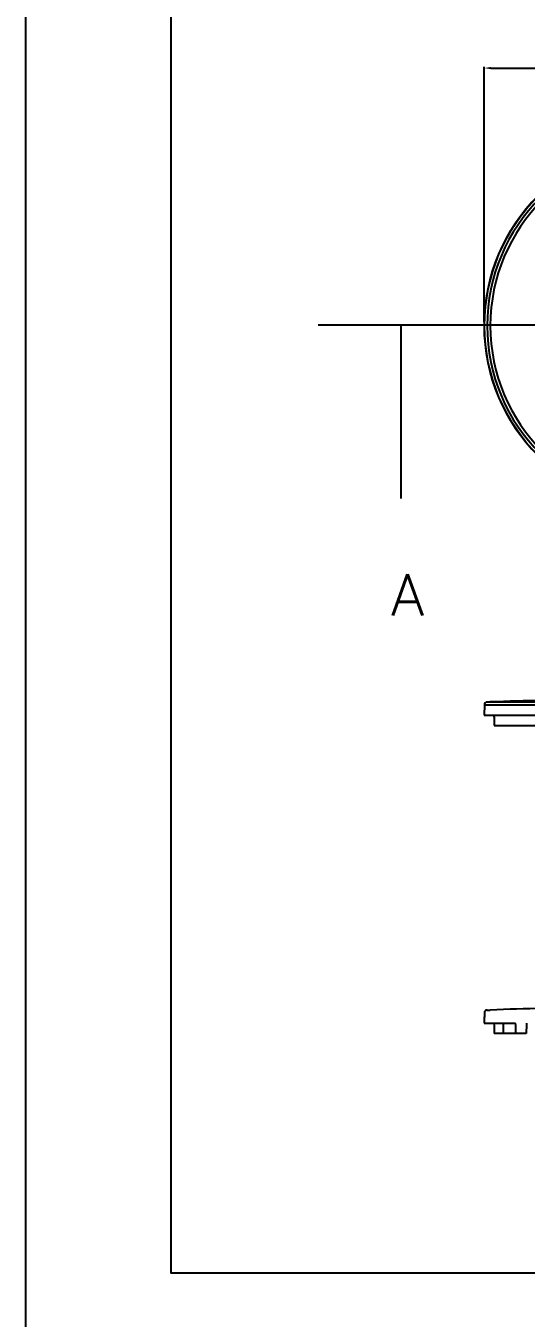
# Model space of a CAD drawing. Header units: inches. Extents: x 67 to 1213, y 469 to 1118.
# Drawn here: x 552.7 to 624.9, y 770.4 to 957.1 of the extents above; entities that cross this region are included whole.
import ezdxf
from ezdxf.lldxf.tags import DXFTag

# ---------------------------------------------------------------- set-up
doc = ezdxf.new("R2010")
doc.units = ezdxf.units.IN
doc.header["$MEASUREMENT"] = 0
doc.layers.add('256', color=7, linetype='Continuous', true_color=0xffffff)
doc.styles.add('blockfont', font='simplex.shx', dxfattribs={"bigfont": 'bigfont'})
doc.styles.get("Standard").update_dxf_attribs({"font": '', "height": 4})
doc.styles.get('Standard').set_extended_font_data('SimSun')
tags = doc.linetypes.add('PHANTOM', pattern=[2.5, 1.25, -0.25, 0.25, -0.25, 0.25, -0.25]).pattern_tags.tags
tags[14:15] = [DXFTag(74, 4), DXFTag(75, 0), DXFTag(340, '0'), DXFTag(46, 0.0), DXFTag(50, 0.0), DXFTag(44, 0.0), DXFTag(45, 0.0)]
tags[12:13] = [DXFTag(74, 4), DXFTag(75, 0), DXFTag(340, '0'), DXFTag(46, 0.0), DXFTag(50, 0.0), DXFTag(44, 0.0), DXFTag(45, 0.0)]
tags[10:11] = [DXFTag(74, 4), DXFTag(75, 0), DXFTag(340, '0'), DXFTag(46, 0.0), DXFTag(50, 0.0), DXFTag(44, 0.0), DXFTag(45, 0.0)]
tags[8:9] = [DXFTag(74, 4), DXFTag(75, 0), DXFTag(340, '0'), DXFTag(46, 0.0), DXFTag(50, 0.0), DXFTag(44, 0.0), DXFTag(45, 0.0)]
tags[6:7] = [DXFTag(74, 4), DXFTag(75, 0), DXFTag(340, '0'), DXFTag(46, 0.0), DXFTag(50, 0.0), DXFTag(44, 0.0), DXFTag(45, 0.0)]
tags[4:5] = [DXFTag(74, 4), DXFTag(75, 0), DXFTag(340, '0'), DXFTag(46, 0.0), DXFTag(50, 0.0), DXFTag(44, 0.0), DXFTag(45, 0.0)]
doc.dimstyles.get("Standard").update_dxf_attribs({"dimtxt": 0.18, "dimasz": 0.18, "dimexe": 0.18, "dimexo": 0.0625, "dimgap": 0.09, "dimtad": 0, "dimtih": 1, "dimtoh": 1, "dimdec": 4, "dimzin": 0, "dimdsep": 46, "dimtxsty": 'Standard', "dimcen": 0.09, "dimadec": 0, "dimazin": 0, "dimtfac": 1, "dimtdec": 4, "dimtofl": 0, "dimtmove": 0, "dimatfit": 3, "dimfxl": 0, "dimtolj": 1, "dimtzin": 0, "dimarcsym": 0})

# ---------------------------------------------------------------- blocks, each defined once
blk = doc.blocks.new('*D38')
at = {"color": 0, "lineweight": -2}
for p, q in [((618.87, 914.3), (618.87, 951.19)), ((619.87, 951.01), (666.06, 951.01)), ((728.92, 951.01), (682.73, 951.01)), ((729.92, 914.35), (729.92, 951.19))]:
    blk.add_line(p, q, dxfattribs=at)
at = {"color": 0}
for points in [[(619.87, 951.18), (619.87, 950.84), (618.87, 951.01)], [(728.92, 951.18), (728.92, 950.84), (729.92, 951.01)]]:
    blk.add_solid(points, dxfattribs=at)
at = {"layer": 'Defpoints', "color": 0}
for p in [(618.87, 951.01), (618.87, 913.8), (729.92, 913.85)]:
    blk.add_point(p, dxfattribs=at)
at = {"color": 0, "insert": (674.4, 951.01), "char_height": 4, "attachment_point": 5}
blk.add_mtext('\\A1;111.05', dxfattribs=at)

msp = doc.modelspace()

# ---------------------------------------------------------------- linework, layer by layer
for points in [[(552.67515, 1117.83952), (1213.22925, 1117.83952), (1213.22925, 468.58311), (552.67515, 468.58311)], [(573.64513, 1041.39064), (957.1951, 1041.39064), (957.1951, 776.93944), (573.64513, 776.93944)]]:
    msp.add_lwpolyline(points, close=True)
at = {"layer": '256', "color": 43, "linetype": 'PHANTOM', "ltscale": 12.84119}
msp.add_line((755.38692, 913.85391), (594.87204, 913.85391), dxfattribs=at)
at = {"layer": '256', "color": 43}
msp.add_line((606.87204, 888.85391), (606.87204, 913.85391), dxfattribs=at)
at = {"layer": '256', "color": 252}
for p, q in [((618.89835, 859.04483), (618.87204, 857.53754)), ((618.89835, 859.04483), (645.39549, 859.04483)), ((645.39549, 859.43784), (619.29575, 859.43784)), ((619.75019, 859.44761), (645.39549, 859.44761)), ((618.87204, 857.53754), (645.39549, 857.53754)), ((620.31159, 856.03172), (645.39549, 856.03172)), ((618.8721, 813.04658), (623.4111, 813.04658)), ((621.59254, 811.54076), (620.31159, 811.54076)), ((623.43054, 811.54076), (621.59254, 811.54076)), ((624.92672, 811.54076), (623.46384, 811.54076))]:
    msp.add_line(p, q, dxfattribs=at)
for centre, radius, start, end in [((645.39549, 913.79623), 26.52345, 90, 270), ((645.39549, 913.79623), 26.09973, 90, 270), ((645.39549, 913.79623), 25.6453, 90, 270), ((619.29829, 859.03785), 0.4, 90.3632782, 179), ((645.39549, 159.91754), 700, 91.47621462, 92.09956598), ((645.39549, 115.42658), 700, 91.47620939, 92.09956067)]:
    msp.add_arc(centre, radius, start, end, dxfattribs=at)
at = {"layer": '256', "color": 252, "extrusion": (0, 0, -1)}
for centre, radius, start, end in [((-645.39549, 913.79623), 26.49714, 270, 90), ((-619.20065, 874.43754), 15, 267.900434, 269.636722)]:
    msp.add_arc(centre, radius, start, end, dxfattribs=at)
at = {"layer": '256', "color": 252}
for points, knots in [([(620.27787, 857.53754), (620.28315, 857.30149), (620.28843, 857.06545), (620.29372, 856.82941), (620.29967, 856.56351), (620.30563, 856.29762), (620.31159, 856.03172)], [0, 0, 0, 0, 0.470260105, 0.470260105, 0.470260105, 1, 1, 1, 1]), ([(618.89841, 814.55387), (618.89436, 814.32186), (618.89031, 814.08986), (618.88626, 813.85785), (618.88154, 813.58743), (618.87682, 813.317), (618.8721, 813.04658)], [0, 0, 0, 0, 0.461770498, 0.461770498, 0.461770498, 1, 1, 1, 1]), ([(619.29581, 814.94688), (619.28546, 814.94682), (619.2751, 814.94635), (619.26477, 814.94548), (619.22016, 814.94172), (619.17558, 814.93021), (619.13473, 814.91189), (619.09388, 814.89358), (619.05562, 814.86796), (619.02314, 814.83716), (619.0028, 814.81788), (618.9844, 814.79634), (618.96855, 814.77323), (618.94322, 814.73632), (618.92391, 814.69452), (618.91222, 814.65131), (618.90366, 814.61964), (618.89898, 814.58667), (618.89841, 814.55387)], [0, 0, 0, 0, 0.050067776, 0.050067776, 0.050067776, 0.268322975, 0.268322975, 0.268322975, 0.486578087, 0.486578087, 0.486578087, 0.621991701, 0.621991701, 0.621991701, 0.84024552, 0.84024552, 0.84024552, 1, 1, 1, 1]), ([(623.46384, 811.54076), (623.4617, 811.60177), (623.45957, 811.66278), (623.45743, 811.72379), (623.44198, 812.16472), (623.42654, 812.60565), (623.4111, 813.04658)], [0, 0, 0, 0, 0.121548628, 0.121548628, 0.121548628, 1, 1, 1, 1]), ([(624.97946, 813.04658), (624.96402, 812.60565), (624.94857, 812.16472), (624.93313, 811.72379), (624.93099, 811.66278), (624.92886, 811.60177), (624.92672, 811.54076)], [0, 0, 0, 0, 0.878451372, 0.878451372, 0.878451372, 1, 1, 1, 1])]:
    msp.add_open_spline(points, degree=3, knots=knots, dxfattribs=at)
for points in [[(619.29581, 814.94688), (619.37144, 814.94736), (619.5228, 814.94946), (619.6744, 814.95387), (619.75025, 814.95665)], [(620.27787, 813.04658), (620.2891, 812.54464), (620.30034, 812.0427), (620.31159, 811.54076)], [(621.61275, 813.04658), (621.60601, 812.54464), (621.59927, 812.0427), (621.59254, 811.54076)]]:
    msp.add_open_spline(points, degree=3, dxfattribs=at)

# ---------------------------------------------------------------- texts
at = {"layer": '256', "color": 87, "insert": (605.40329, 871.91641), "char_height": 6, "attachment_point": 7, "line_spacing_factor": 0.903614, "style": 'blockfont'}
msp.add_mtext('\\W01.038;\\fsimplex.shx;A', dxfattribs=at)

# ---------------------------------------------------------------- dimensions: what is measured, and where the dimension line sits
dim = msp.add_linear_dim(base=(618.87204, 951.00962), p1=(729.91949, 913.85391), p2=(618.87204, 913.79623), dimstyle='Standard', override={"dimasz": 1, "dimexo": 0.5, "dimgap": 0.3, "dimtih": 0, "dimtoh": 0, "dimdec": 2, "dimtdec": 2})
dim.commit()
dim.dimension.update_dxf_attribs({"geometry": '*D38', "text_midpoint": (674.39576, 951.00962)})

doc.saveas('drawing.dxf')
